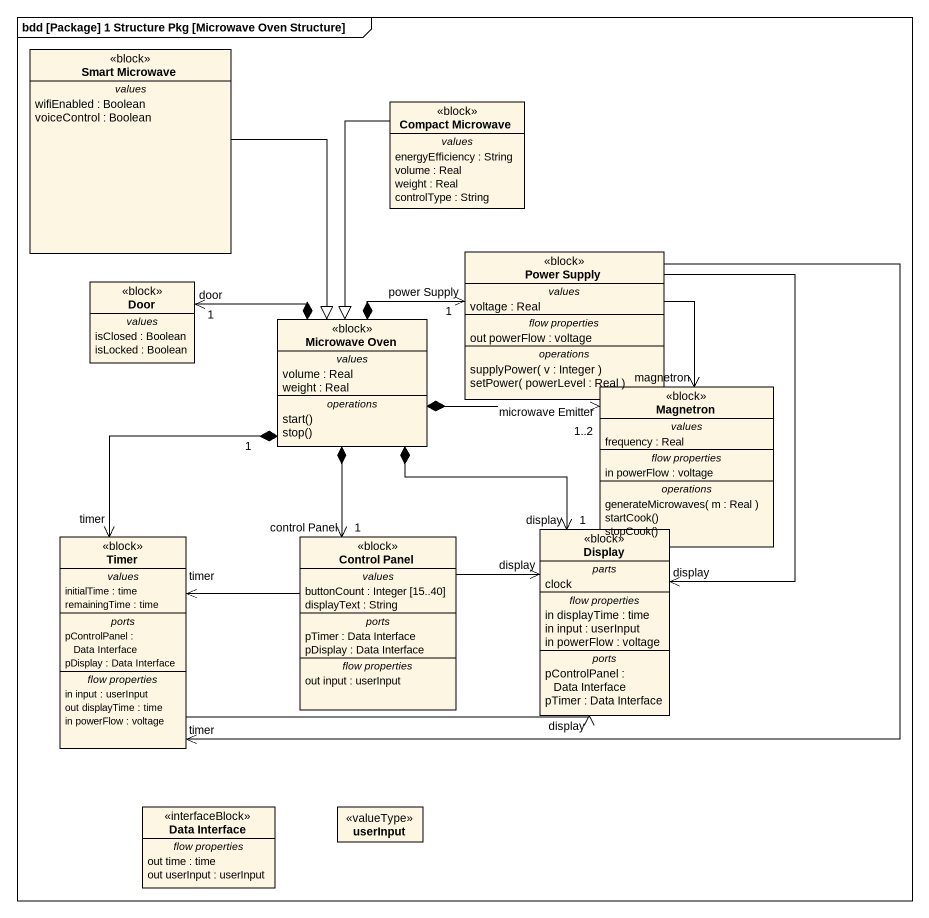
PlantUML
@startuml
mainframe bdd [Package] 1 Structure Pkg [Microwave Oven Structure]
hide circle
hide empty members
class "Smart Microwave" as Smart_Microwave <<block>> {
  -- values --
  wifiEnabled : Boolean
  voiceControl : Boolean
}
class "Compact Microwave" as Compact_Microwave <<block>> {
  -- values --
  energyEfficiency : String
  volume : Real
  weight : Real
  controlType : String
}
class "Power Supply" as Power_Supply <<block>> {
  -- values --
  voltage : Real
  -- flow properties --
  out powerFlow : voltage
  -- operations --
  supplyPower( v : Integer )
  setPower( powerLevel : Real )
}
class Door <<block>> {
  -- values --
  isClosed : Boolean
  isLocked : Boolean
}
class "Microwave Oven" as Microwave_Oven <<block>> {
  -- values --
  volume : Real
  weight : Real
  -- operations --
  start()
  stop()
}
class Magnetron <<block>> {
  -- values --
  frequency : Real
  -- flow properties --
  in powerFlow : voltage
  -- operations --
  generateMicrowaves( m : Real )
  startCook()
  stopCook()
}
class Timer <<block>> {
  -- values --
  initialTime : time
  remainingTime : time
  -- ports --
  pControlPanel : Data Interface
  pDisplay : Data Interface
  -- flow properties --
  in input : userInput
  out displayTime : time
  in powerFlow : voltage
}
class "Control Panel" as Control_Panel <<block>> {
  -- values --
  buttonCount : Integer [15..40]
  displayText : String
  -- ports --
  pTimer : Data Interface
  pDisplay : Data Interface
  -- flow properties --
  out input : userInput
}
class Display <<block>> {
  -- parts --
  clock
  -- flow properties --
  in displayTime : time
  in input : userInput
  in powerFlow : voltage
  -- ports --
  pControlPanel : Data Interface
  pTimer : Data Interface
}
class "Data Interface" as Data_Interface <<interfaceBlock>> {
  -- flow properties --
  out time : time
  out userInput : userInput
}
class userInput <<valueType>>
Smart_Microwave --|> Microwave_Oven
Compact_Microwave --|> Microwave_Oven
Power_Supply --> "magnetron" Magnetron
Power_Supply --> "timer" Timer
Power_Supply --> "display" Display
Microwave_Oven *-right-> "power Supply\n1" Power_Supply
Microwave_Oven *-left-> "door\n1" Door
Microwave_Oven *-right-> "microwave Emitter\n1..2" Magnetron
Microwave_Oven "1" *--> "timer" Timer
Microwave_Oven *--> "control Panel\n1" Control_Panel
Microwave_Oven *--> "display\n1" Display
Timer -right-> "display" Display
Control_Panel -left-> "timer" Timer
Control_Panel -right-> "display" Display
@enduml
